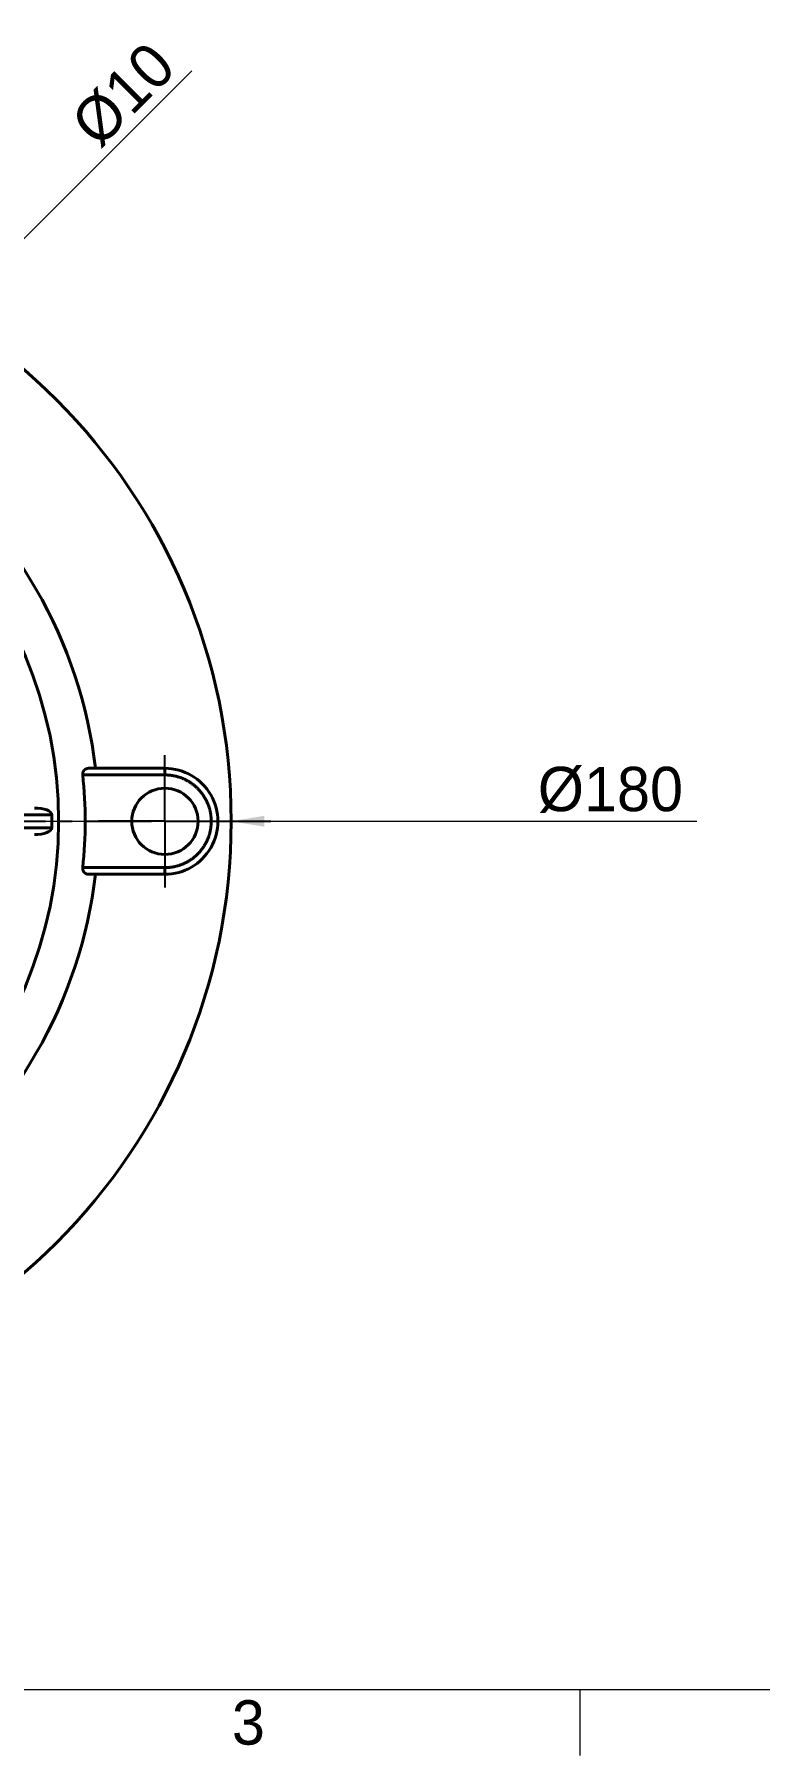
# Model space of a CAD drawing. Header units: millimetres. Extents: x 15 to 415, y 5 to 292.
# Drawn here: x 123.9 to 178.6, y 5 to 135 of the extents above; entities that cross this region are included whole.
import ezdxf

# ---------------------------------------------------------------- set-up
doc = ezdxf.new("R2010")
doc.units = ezdxf.units.MM
doc.linetypes.add('CenterLine', pattern=[8, 5, -1, 1, -1])
for name, color, linetype in [('Annotations', 7, 'Continuous'), ('Border', 7, 'Continuous'), ('Geometries', 7, 'Continuous')]:
    doc.layers.add(name, color=color, linetype=linetype)
doc.styles.add('Shapr2', font='txt', dxfattribs={"height": 3.3495})
doc.styles.add('Shapr5', font='txt', dxfattribs={"height": 3.3495})
doc.dimstyles.new('ISO-25', dxfattribs={"dimtxt": 2.5, "dimasz": 2.5, "dimexe": 1.25, "dimexo": 0.625, "dimtad": 1, "dimtxsty": 'Standard', "dimcen": 2.5, "dimadec": 0, "dimazin": 0, "dimtfac": 1, "dimtmove": 0, "dimatfit": 3, "dimfxl": 1, "dimarcsym": 0})

# ---------------------------------------------------------------- blocks, each defined once
blk = doc.blocks.new('*U3')
at = {"layer": 'Annotations', "linetype": 'CenterLine', "lineweight": -3}
for p, q in [((93.7, 120.55), (93.7, 123.55)), ((93.7, 85.55), (93.7, 120.55)), ((48.7, 75.55), (45.38, 75.55)), ((83.7, 75.55), (48.7, 75.55)), ((103.7, 75.55), (138.7, 75.55)), ((138.7, 75.55), (141.7, 75.55)), ((93.7, 65.55), (93.7, 30.55)), ((93.7, 30.55), (93.7, 27.55))]:
    blk.add_line(p, q, dxfattribs=at)
at = {"layer": 'Annotations', "linetype": 'Continuous', "lineweight": -3}
for q in [(93.7, 80.55), (88.7, 75.55), (93.7, 70.55), (98.7, 75.55)]:
    blk.add_line((93.7, 75.55), q, dxfattribs=at)
blk = doc.blocks.new('*U7')
at = {"layer": 'Annotations', "linetype": 'Continuous', "lineweight": -3}
for q in [(133.7, 80.55), (128.7, 75.55), (133.7, 70.55), (138.7, 75.55)]:
    blk.add_line((133.7, 75.55), q, dxfattribs=at)
blk = doc.blocks.new('*D12')
at = {"layer": 'Annotations', "color": 0, "linetype": 'Continuous', "lineweight": 15}
for p, q in [((46.2, 75.55), (43.7, 75.55)), ((48.7, 75.55), (138.7, 75.55)), ((141.2, 75.55), (173.84, 75.55))]:
    blk.add_line(p, q, dxfattribs=at)
at = {"layer": 'Annotations', "color": 0}
for points in [[(46.2, 75.13), (46.2, 75.96), (48.7, 75.55)], [(141.2, 75.96), (141.2, 75.13), (138.7, 75.55)]]:
    blk.add_solid(points, dxfattribs=at)
at = {"layer": 'Defpoints', "color": 0}
for p in [(48.7, 75.55), (138.7, 75.55)]:
    blk.add_point(p, dxfattribs=at)
at = {"layer": 'Annotations', "color": 0, "lineweight": 15, "insert": (167.32, 77.92), "char_height": 3.349, "attachment_point": 5, "style": 'Shapr2'}
blk.add_mtext('\\A1;%%c180', dxfattribs=at)
blk = doc.blocks.new('*D13')
at = {"layer": 'Annotations', "color": 0, "linetype": 'Continuous', "lineweight": 15}
for p, q in [((117.23, 113.72), (135.73, 132.22)), ((111.93, 108.42), (115.47, 111.95)), ((110.16, 106.65), (108.39, 104.88))]:
    blk.add_line(p, q, dxfattribs=at)
at = {"layer": 'Annotations', "color": 0}
for points in [[(116.94, 114.02), (117.53, 113.43), (115.47, 111.95)], [(110.46, 106.36), (109.87, 106.95), (111.93, 108.42)]]:
    blk.add_solid(points, dxfattribs=at)
at = {"layer": 'Defpoints', "color": 0}
for p in [(115.47, 111.95), (111.93, 108.42)]:
    blk.add_point(p, dxfattribs=at)
at = {"layer": 'Annotations', "color": 0, "lineweight": 15, "insert": (130.57, 130.41), "char_height": 3.349, "attachment_point": 5, "rotation": 45, "style": 'Shapr2'}
blk.add_mtext('\\A1;%%c10', dxfattribs=at)

msp = doc.modelspace()

# ---------------------------------------------------------------- linework, layer by layer
at = {"layer": 'Border', "linetype": 'Continuous', "lineweight": 15}
for p, q in [((20, 10), (410, 10)), ((165, 10), (165, 5))]:
    msp.add_line(p, q, dxfattribs=at)
at = {"layer": 'Geometries', "linetype": 'Continuous', "lineweight": 40}
for p, q in [((127.9478, 79.5459), (128.4512, 79.5459)), ((128.4512, 79.5459), (133.6973, 79.5459)), ((133.6973, 79.5459), (133.6973, 79.0459)), ((133.6973, 79.0459), (127.4999, 79.0459)), ((125.1605, 76.0459), (106.1873, 76.0459)), ((125.1605, 75.0459), (125.1605, 76.0459)), ((106.1873, 75.0459), (125.1605, 75.0459)), ((127.4999, 72.0459), (133.6973, 72.0459)), ((128.4512, 71.5459), (127.9478, 71.5459)), ((133.6973, 71.5459), (128.4512, 71.5459)), ((133.6973, 71.5459), (133.6973, 72.0459))]:
    msp.add_line(p, q, dxfattribs=at)
at = {"layer": 'Geometries', "linetype": 'Continuous', "lineweight": 40, "flags": 128}
for points in [[(127.4999, 79.0459), (127.4985, 79.0615), (127.4976, 79.0772), (127.4972, 79.0928), (127.4973, 79.1084), (127.4977, 79.1212), (127.4985, 79.1339), (127.4996, 79.1466), (127.501, 79.1592), (127.5028, 79.1716), (127.5053, 79.1865), (127.5083, 79.2012), (127.5118, 79.2157), (127.5156, 79.2299), (127.52, 79.2442), (127.5248, 79.2582), (127.53, 79.2719), (127.5356, 79.2852), (127.5416, 79.2983), (127.548, 79.3111), (127.5547, 79.3235), (127.5617, 79.3356), (127.569, 79.3473), (127.5768, 79.3589), (127.5849, 79.3702), (127.5932, 79.381), (127.6019, 79.3915), (127.6107, 79.4016), (127.6208, 79.4124), (127.6311, 79.4227), (127.6417, 79.4325), (127.6525, 79.4419), (127.6635, 79.4508), (127.6747, 79.4593), (127.686, 79.4674), (127.6976, 79.475), (127.7099, 79.4825), (127.7223, 79.4896), (127.7349, 79.4963), (127.7477, 79.5025), (127.7634, 79.5095), (127.7793, 79.5158), (127.7954, 79.5216), (127.8116, 79.5267), (127.8279, 79.5311), (127.8444, 79.535), (127.8609, 79.5383), (127.8775, 79.541), (127.895, 79.5431), (127.9126, 79.5447), (127.9302, 79.5456), (127.9478, 79.5459)], [(133.6973, 72.0459), (133.7442, 72.0463), (133.7912, 72.0472), (133.8381, 72.0488), (133.885, 72.051), (133.9319, 72.0538), (133.9787, 72.0573), (134.0254, 72.0614), (134.0721, 72.0661), (134.1188, 72.0715), (134.1654, 72.0775), (134.2119, 72.0841), (134.2582, 72.0913), (134.3045, 72.0991), (134.3507, 72.1076), (134.3968, 72.1167), (134.4427, 72.1263), (134.4885, 72.1367), (134.5342, 72.1476), (134.5828, 72.1599), (134.6312, 72.1729), (134.6794, 72.1866), (134.7275, 72.201), (134.7753, 72.2161), (134.8229, 72.2319), (134.8685, 72.2478), (134.914, 72.2643), (134.9592, 72.2814), (135.0042, 72.2991), (135.0489, 72.3175), (135.0934, 72.3365), (135.1376, 72.356), (135.1816, 72.3763), (135.2252, 72.3971), (135.2686, 72.4185), (135.3116, 72.4405), (135.3544, 72.4631), (135.3968, 72.4863), (135.4389, 72.5101), (135.4807, 72.5344), (135.5221, 72.5594), (135.5632, 72.5849), (135.6039, 72.6109), (135.6364, 72.6323), (135.6686, 72.654), (135.7006, 72.6761), (135.7324, 72.6985), (135.7639, 72.7213), (135.7952, 72.7445), (135.8262, 72.768), (135.857, 72.7918), (135.8948, 72.8219), (135.9322, 72.8525), (135.9692, 72.8836), (136.0057, 72.9152), (136.0418, 72.9473), (136.0774, 72.9799), (136.1126, 73.013), (136.1474, 73.0465), (136.1816, 73.0806), (136.2154, 73.1151), (136.2487, 73.1501), (136.2816, 73.1855), (136.3139, 73.2214), (136.3457, 73.2578), (136.377, 73.2945), (136.4078, 73.3318), (136.4381, 73.3694), (136.4679, 73.4074), (136.4915, 73.4383), (136.5146, 73.4694), (136.5375, 73.5008), (136.56, 73.5324), (136.5822, 73.5643), (136.604, 73.5965), (136.6255, 73.6289), (136.6466, 73.6615), (136.6724, 73.7024), (136.6975, 73.7437), (136.7221, 73.7853), (136.7461, 73.8272), (136.7696, 73.8694), (136.7924, 73.912), (136.8147, 73.9549), (136.8364, 73.998), (136.8574, 74.0415), (136.8779, 74.0853), (136.8978, 74.1293), (136.917, 74.1736), (136.9357, 74.2182), (136.9537, 74.263), (136.9711, 74.3081), (136.9879, 74.3534), (137.004, 74.399), (137.0195, 74.4447), (137.0315, 74.4816), (137.0431, 74.5187), (137.0543, 74.5558), (137.0651, 74.5931), (137.0754, 74.6306), (137.0854, 74.6682), (137.0949, 74.7059), (137.104, 74.7437), (137.1148, 74.7908), (137.1249, 74.838), (137.1343, 74.8854), (137.1431, 74.9329), (137.1513, 74.9806), (137.1587, 75.0283), (137.1655, 75.0761), (137.1717, 75.124), (137.1772, 75.172), (137.182, 75.2201), (137.1862, 75.2683), (137.1897, 75.3164), (137.1926, 75.3647), (137.1947, 75.4129), (137.1962, 75.4612), (137.1971, 75.5095), (137.1973, 75.5579), (137.1968, 75.6062), (137.1959, 75.645), (137.1946, 75.6838), (137.1928, 75.7225), (137.1906, 75.7613), (137.188, 75.8001), (137.185, 75.8388), (137.1815, 75.8776), (137.1776, 75.9163), (137.1722, 75.9643), (137.166, 76.0122), (137.1593, 76.0601), (137.1518, 76.1078), (137.1437, 76.1555), (137.135, 76.203), (137.1256, 76.2504), (137.1155, 76.2976), (137.1048, 76.3447), (137.0935, 76.3917), (137.0815, 76.4385), (137.0688, 76.4852), (137.0556, 76.5316), (137.0416, 76.5779), (137.0271, 76.624), (137.0119, 76.6699), (136.9961, 76.7155), (136.9796, 76.7609), (136.9659, 76.7973), (136.9519, 76.8334), (136.9374, 76.8695), (136.9225, 76.9053), (136.9072, 76.9411), (136.8915, 76.9766), (136.8754, 77.0121), (136.8589, 77.0473), (136.8379, 77.0908), (136.8162, 77.134), (136.794, 77.1769), (136.7712, 77.2195), (136.7478, 77.2618), (136.7238, 77.3038), (136.6992, 77.3454), (136.6741, 77.3867), (136.6484, 77.4276), (136.6221, 77.4682), (136.5953, 77.5084), (136.5679, 77.5482), (136.54, 77.5877), (136.5115, 77.6267), (136.4825, 77.6654), (136.453, 77.7037), (136.4229, 77.7415), (136.3923, 77.779), (136.3674, 77.8087), (136.3421, 77.8382), (136.3165, 77.8674), (136.2906, 77.8963), (136.2643, 77.925), (136.2377, 77.9534), (136.2108, 77.9815), (136.1836, 78.0093), (136.1493, 78.0434), (136.1146, 78.077), (136.0794, 78.1102), (136.0438, 78.1429), (136.0077, 78.175), (135.9711, 78.2067), (135.9341, 78.2378), (135.8967, 78.2685), (135.8589, 78.2986), (135.8207, 78.3282), (135.782, 78.3573), (135.743, 78.3858), (135.7036, 78.4138), (135.6638, 78.4412), (135.6236, 78.4681), (135.583, 78.4944), (135.5421, 78.5202), (135.5009, 78.5454), (135.4675, 78.5652), (135.4338, 78.5847), (135.4, 78.6038), (135.366, 78.6225), (135.3316, 78.6409), (135.2971, 78.6589), (135.2624, 78.6765), (135.2275, 78.6937), (135.1839, 78.7145), (135.14, 78.7347), (135.0958, 78.7544), (135.0514, 78.7734), (135.0067, 78.7918), (134.9618, 78.8095), (134.9166, 78.8267), (134.8712, 78.8432), (134.8255, 78.8591), (134.7796, 78.8744), (134.7336, 78.889), (134.6873, 78.903), (134.6409, 78.9163), (134.5942, 78.929), (134.5474, 78.9411), (134.5005, 78.9525), (134.4533, 78.9633), (134.4061, 78.9734), (134.368, 78.981), (134.3299, 78.9883), (134.2916, 78.9951), (134.2533, 79.0014), (134.2149, 79.0074), (134.1764, 79.013), (134.1378, 79.0181), (134.0992, 79.0228), (134.0592, 79.0271), (134.0192, 79.0311), (133.9791, 79.0346), (133.939, 79.0376), (133.8989, 79.0401), (133.8586, 79.0422), (133.8183, 79.0438), (133.778, 79.045), (133.7376, 79.0457), (133.6973, 79.0459)], [(127.9478, 71.5459), (127.9294, 71.5463), (127.911, 71.5473), (127.8927, 71.549), (127.8745, 71.5514), (127.86, 71.5538), (127.8455, 71.5566), (127.8311, 71.5599), (127.8168, 71.5637), (127.8026, 71.568), (127.7878, 71.5729), (127.7731, 71.5784), (127.7586, 71.5845), (127.7442, 71.591), (127.7299, 71.5982), (127.7189, 71.6042), (127.7079, 71.6105), (127.6971, 71.6172), (127.6865, 71.6242), (127.6759, 71.6317), (127.6656, 71.6395), (127.6553, 71.6476), (127.6453, 71.6562), (127.6351, 71.6655), (127.625, 71.6752), (127.6152, 71.6853), (127.6057, 71.6959), (127.5975, 71.7056), (127.5895, 71.7157), (127.5817, 71.7261), (127.5741, 71.7368), (127.5668, 71.7479), (127.5597, 71.7596), (127.5528, 71.7717), (127.5462, 71.7842), (127.54, 71.797), (127.5341, 71.8102), (127.5286, 71.8235), (127.5236, 71.8372), (127.5189, 71.8512), (127.5146, 71.8655), (127.5114, 71.8775), (127.5086, 71.8896), (127.506, 71.9019), (127.5037, 71.9144), (127.5018, 71.927), (127.5, 71.9413), (127.4987, 71.9558), (127.4978, 71.9704), (127.4973, 71.9851), (127.4972, 72.0003), (127.4977, 72.0155), (127.4985, 72.0307), (127.4999, 72.0459)]]:
    msp.add_lwpolyline(points, dxfattribs=at)
at = {"layer": 'Geometries', "linetype": 'Continuous', "lineweight": 40}
for centre, radius in [((93.6973, 75.5459), 45), ((93.6973, 75.5459), 31.9833), ((133.6973, 75.5459), 2.5)]:
    msp.add_circle(centre, radius, dxfattribs=at)
for centre, radius, start, end in [((93.6973, 75.5459), 34.9833, 6.565568, 53.434432), ((133.6973, 75.5459), 4, 269.999868, 90.000132), ((93.6973, 75.5459), 33.9833, 354.08853, 5.91147), ((93.6973, 75.5459), 34.9833, 306.565568, 353.434432)]:
    msp.add_arc(centre, radius, start, end, dxfattribs=at)
for centre, major_axis, start_param, end_param in [((123.854, 76.0459), (1.3066, 0), 0, 1.57079633), ((123.854, 75.0459), (-1.3066, 0), 1.57079633, 3.14159265)]:
    msp.add_ellipse(centre, major_axis=major_axis, ratio=0.38268343, start_param=start_param, end_param=end_param, dxfattribs=at)

# ---------------------------------------------------------------- block references
for name in ['*U3', '*U7']:
    msp.add_blockref(name, (0, 0))

# ---------------------------------------------------------------- texts
at = {"layer": 'Border', "linetype": 'Continuous', "lineweight": 15, "insert": (140, 9.1747), "char_height": 3.3495, "width": 3.3495, "attachment_point": 2, "style": 'Shapr5'}
msp.add_mtext('3', dxfattribs=at)

# ---------------------------------------------------------------- dimensions: what is measured, and where the dimension line sits
at = {"layer": 'Annotations', "linetype": 'Continuous', "lineweight": 15}
for p1, p2, picture, middle in [((111.9295, 108.4192), (115.465, 111.9547), '*D13', (132.2452, 128.7349)), ((48.6973, 75.5459), (138.6973, 75.5459), '*D12', (167.3202, 75.5459))]:
    dim = msp.add_diameter_dim_2p(p1=p1, p2=p2, dimstyle='ISO-25', override={"dimscale": 1, "dimgap": 0.7, "dimdec": 2, "dimlfac": 2, "dimrnd": 0.01, "dimzin": 8, "dimdsep": 44, "dimtxsty": 'Shapr2', "dimcen": 2.5, "dimadec": 2, "dimtol": 0, "dimlim": 0, "dimtp": 0, "dimtm": 0, "dimtfac": 0.6, "dimtdec": 8, "dimtofl": 1, "dimfrac": 2, "dimtolj": 1, "dimlwd": 15, "dimlwe": 15}, dxfattribs=at)
    dim.commit()
    dim.dimension.update_dxf_attribs({"geometry": picture, "text_midpoint": middle, "dimtype": 163})

doc.saveas('drawing.dxf')
